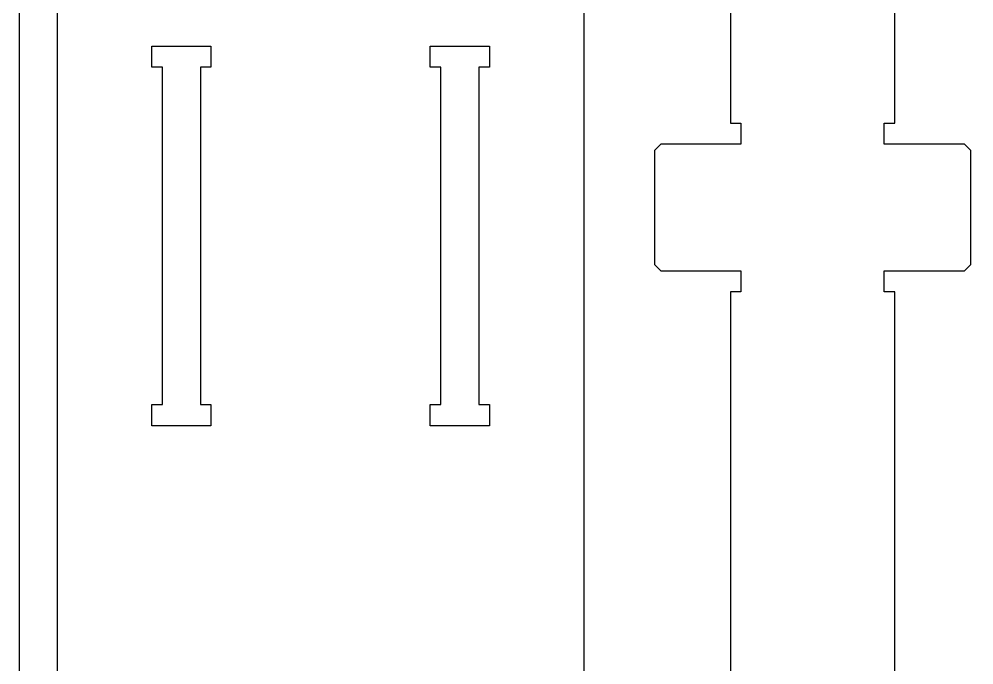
# Model space of a CAD drawing. Extents: x -3500 to 300, y -1049 to 1500.
# Drawn here: x -900 to -447.2, y -695.8 to -389.6 of the extents above; entities that cross this region are included whole.
import ezdxf

# ---------------------------------------------------------------- set-up
doc = ezdxf.new("R2010")
doc.units = 0
for name, color, linetype in [('CUTS', 7, 'CONTINUOUS'), ('OUTLINES', 7, 'CONTINUOUS'), ('SHEETS', 7, 'CONTINUOUS')]:
    doc.layers.add(name, color=color, linetype=linetype)

msp = doc.modelspace()

# ---------------------------------------------------------------- linework, layer by layer
at = {"layer": 'CUTS', "color": 4}
for points in [[(-809, -572.43), (-809, -582.43), (-837, -582.43), (-837, -572.43), (-832, -572.43), (-832, -412.43), (-837, -412.43), (-837, -402.43), (-809, -402.43), (-809, -412.43), (-814, -412.43), (-814, -572.43)], [(-705, -572.43), (-700, -572.43), (-700, -412.43), (-705, -412.43), (-705, -402.43), (-677, -402.43), (-677, -412.43), (-682, -412.43), (-682, -572.43), (-677, -572.43), (-677, -582.43), (-705, -582.43)]]:
    msp.add_lwpolyline(points, close=True, dxfattribs=at)
at = {"layer": 'OUTLINES', "color": 5}
msp.add_lwpolyline([(-632, -942.43), (-632, 966.57), (-882, 966.57), (-882, -942.43)], close=True, dxfattribs=at)
for points in [[(-562.69, -218.98), (-562.69, -438.98), (-557.69, -438.98), (-557.69, -448.98), (-595.69, -448.98), (-598.69, -451.98), (-598.69, -505.98), (-595.69, -508.98), (-557.69, -508.98), (-557.69, -518.98), (-562.69, -518.98), (-562.69, -738.98)], [(-484.69, -738.98), (-484.69, -518.98), (-489.69, -518.98), (-489.69, -508.98), (-451.69, -508.98), (-448.69, -505.98), (-448.69, -451.98), (-451.69, -448.98), (-489.69, -448.98), (-489.69, -438.98), (-484.69, -438.98), (-484.69, -218.98)]]:
    msp.add_lwpolyline(points, dxfattribs=at)
at = {"layer": 'SHEETS', "color": 1}
msp.add_lwpolyline([(-900, -1000), (300, -1000), (300, 1500), (-900, 1500)], close=True, dxfattribs=at)

doc.saveas('drawing.dxf')
